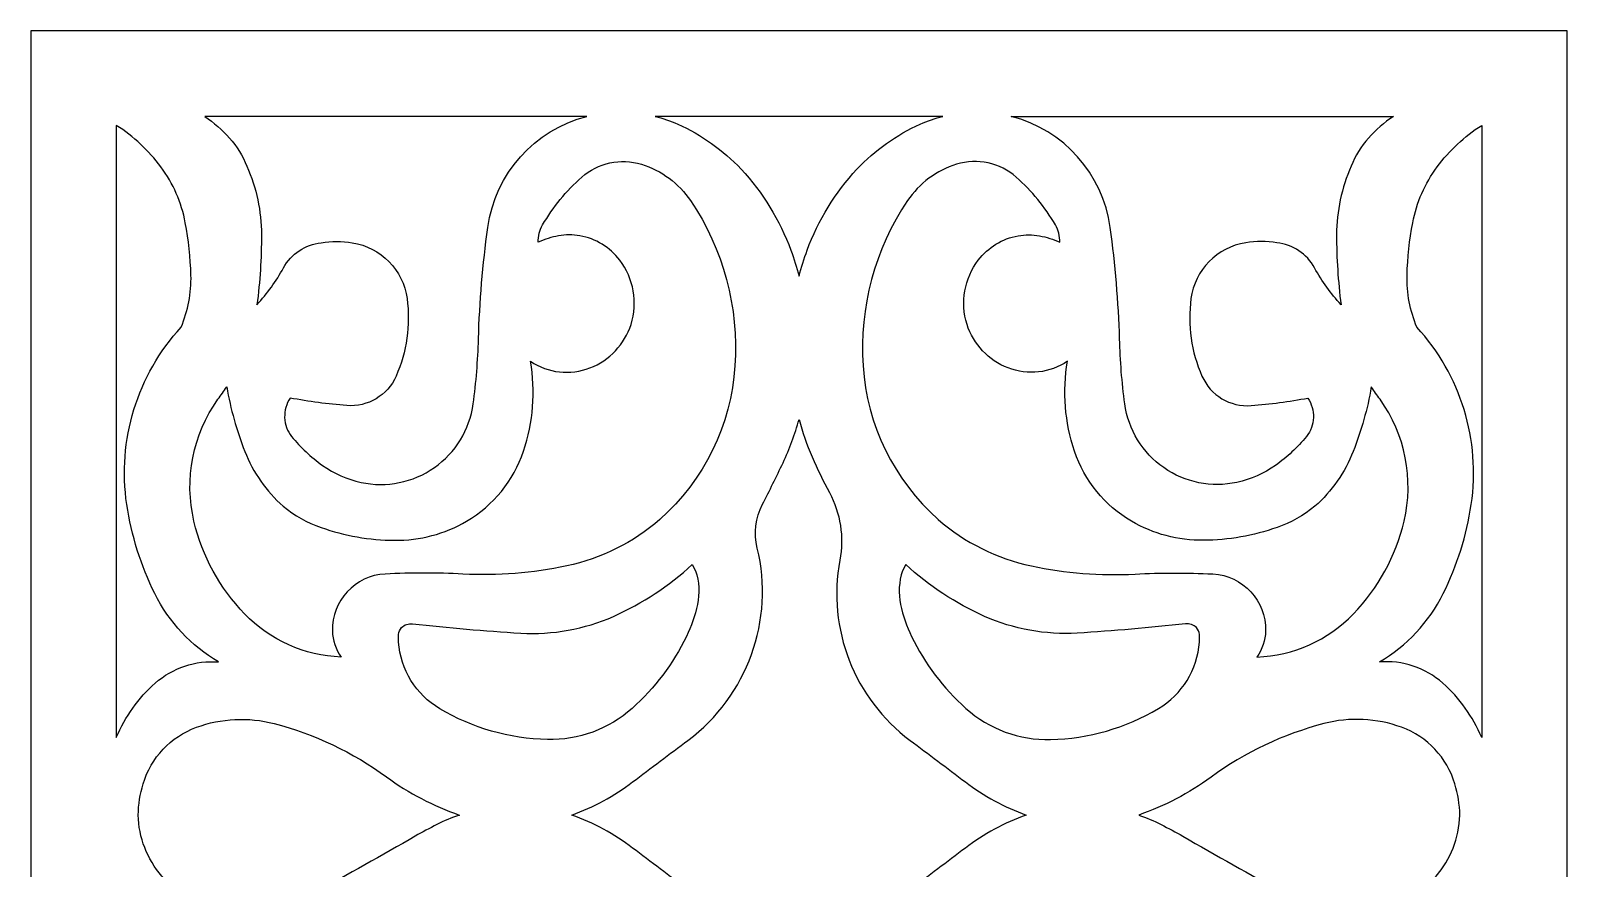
# Model space of a CAD drawing. Header units: centimetres. Extents: x -16.9 to -9.3, y -9 to 9.
# Drawn here: x -16.9 to -9.34, y 4.89 to 9 of the extents above; entities that cross this region are included whole.
import ezdxf

# ---------------------------------------------------------------- set-up
doc = ezdxf.new("R2010")
doc.units = ezdxf.units.CM
doc.header["$MEASUREMENT"] = 0
doc.layers.add('layer 1', color=7, linetype='Continuous')

msp = doc.modelspace()

# ---------------------------------------------------------------- linework, layer by layer
at = {"layer": 'layer 1', "color": 250}
for points, knots in [([(-16.89539, 9.00077), (-16.89539, 9.00077), (-9.34342, 9.00077), (-9.34342, 9.00077), (-9.34342, 9.00077), (-9.34342, 9.00077), (-9.34342, -9.00013), (-9.34342, -9.00013), (-9.34342, -9.00013), (-9.34342, -9.00013), (-16.89539, -9.00013), (-16.89539, -9.00013), (-16.89539, -9.00013), (-16.89539, -9.00013), (-16.89539, 9.00077), (-16.89539, 9.00077)], [0, 0, 0, 0, 0.2, 0.2, 0.2, 0.2, 0.4, 0.4, 0.4, 0.4, 0.6, 0.6, 0.6, 0.6, 1, 1, 1, 1]), ([(-16.47466, 5.52962), (-16.47466, 5.52962), (-16.47466, 8.53597), (-16.47466, 8.53597), (-16.47466, 8.53597), (-16.38982, 8.4819), (-16.31559, 8.41276), (-16.25561, 8.33203), (-16.25561, 8.33203), (-16.19537, 8.25094), (-16.15435, 8.15712), (-16.13564, 8.05786), (-16.13564, 8.05786), (-16.11958, 7.9727), (-16.11031, 7.88641), (-16.10788, 7.79979), (-16.10788, 7.79979), (-16.10544, 7.7123), (-16.12198, 7.62532), (-16.15631, 7.54481), (-16.15631, 7.54481), (-16.37202, 7.30948), (-16.47012, 6.98972), (-16.42325, 6.67395), (-16.42325, 6.67395), (-16.40065, 6.52153), (-16.35414, 6.3737), (-16.28536, 6.23578), (-16.28536, 6.23578), (-16.21557, 6.09582), (-16.10664, 5.97923), (-15.97178, 5.9001), (-15.97178, 5.9001), (-16.08539, 5.90929), (-16.1978, 5.87183), (-16.28318, 5.79626), (-16.28318, 5.79626), (-16.36617, 5.7228), (-16.43157, 5.63171), (-16.47466, 5.52962)], [0, 0, 0, 0, 0.0909091, 0.0909091, 0.0909091, 0.0909091, 0.1818182, 0.1818182, 0.1818182, 0.1818182, 0.2727273, 0.2727273, 0.2727273, 0.2727273, 0.3636364, 0.3636364, 0.3636364, 0.3636364, 0.4545455, 0.4545455, 0.4545455, 0.4545455, 0.5454545, 0.5454545, 0.5454545, 0.5454545, 0.6363636, 0.6363636, 0.6363636, 0.6363636, 0.7272727, 0.7272727, 0.7272727, 0.7272727, 0.8181818, 0.8181818, 0.8181818, 0.8181818, 1, 1, 1, 1]), ([(-14.16244, 8.58015), (-14.42048, 8.51362), (-14.61268, 8.29813), (-14.64894, 8.03414), (-14.64894, 8.03414), (-14.67394, 7.85258), (-14.68927, 7.66983), (-14.69486, 7.48664), (-14.69486, 7.48664), (-14.69763, 7.38004), (-14.70627, 7.27362), (-14.7207, 7.16797), (-14.7207, 7.16797), (-14.73788, 7.04149), (-14.8071, 6.92795), (-14.91162, 6.85471), (-14.91162, 6.85471), (-15.01612, 6.78142), (-15.14713, 6.75526), (-15.2719, 6.78226), (-15.2719, 6.78226), (-15.34013, 6.79708), (-15.40466, 6.82557), (-15.46163, 6.86597), (-15.46163, 6.86597), (-15.51824, 6.90612), (-15.56925, 6.95371), (-15.61325, 7.00741), (-15.61325, 7.00741), (-15.63483, 7.03375), (-15.64693, 7.06667), (-15.64754, 7.10075), (-15.64754, 7.10075), (-15.64812, 7.13458), (-15.63879, 7.16789), (-15.62069, 7.19649), (-15.62069, 7.19649), (-15.52834, 7.1793), (-15.43518, 7.16702), (-15.34155, 7.15968), (-15.34155, 7.15968), (-15.23844, 7.15165), (-15.14154, 7.20946), (-15.09986, 7.30411), (-15.09986, 7.30411), (-15.04718, 7.4236), (-15.02847, 7.55527), (-15.0458, 7.68469), (-15.0458, 7.68469), (-15.06477, 7.82581), (-15.17416, 7.93753), (-15.31492, 7.95918), (-15.31492, 7.95918), (-15.36567, 7.967), (-15.4173, 7.9671), (-15.4681, 7.95947), (-15.4681, 7.95947), (-15.54632, 7.95083), (-15.61539, 7.90472), (-15.65328, 7.83573), (-15.65328, 7.83573), (-15.68914, 7.7704), (-15.73285, 7.70972), (-15.78339, 7.65497), (-15.78339, 7.65497), (-15.7686, 7.76895), (-15.76126, 7.88376), (-15.76137, 7.99868), (-15.76137, 7.99868), (-15.76148, 8.11476), (-15.78597, 8.2295), (-15.83324, 8.33552), (-15.83324, 8.33552), (-15.85293, 8.38635), (-15.88174, 8.43307), (-15.91829, 8.47347), (-15.91829, 8.47347), (-15.95466, 8.51369), (-15.99561, 8.54948), (-16.04034, 8.58015), (-16.04034, 8.58015), (-16.04034, 8.58015), (-14.16248, 8.58015), (-14.16248, 8.58015), (-14.16248, 8.58015), (-14.16248, 8.58015), (-14.16244, 8.58015), (-14.16244, 8.58015)], [0, 0, 0, 0, 0.0434783, 0.0434783, 0.0434783, 0.0434783, 0.0869565, 0.0869565, 0.0869565, 0.0869565, 0.1304348, 0.1304348, 0.1304348, 0.1304348, 0.173913, 0.173913, 0.173913, 0.173913, 0.2173913, 0.2173913, 0.2173913, 0.2173913, 0.2608696, 0.2608696, 0.2608696, 0.2608696, 0.3043478, 0.3043478, 0.3043478, 0.3043478, 0.3478261, 0.3478261, 0.3478261, 0.3478261, 0.3913043, 0.3913043, 0.3913043, 0.3913043, 0.4347826, 0.4347826, 0.4347826, 0.4347826, 0.4782609, 0.4782609, 0.4782609, 0.4782609, 0.5217391, 0.5217391, 0.5217391, 0.5217391, 0.5652174, 0.5652174, 0.5652174, 0.5652174, 0.6086957, 0.6086957, 0.6086957, 0.6086957, 0.6521739, 0.6521739, 0.6521739, 0.6521739, 0.6956522, 0.6956522, 0.6956522, 0.6956522, 0.7391304, 0.7391304, 0.7391304, 0.7391304, 0.7826087, 0.7826087, 0.7826087, 0.7826087, 0.826087, 0.826087, 0.826087, 0.826087, 0.8695652, 0.8695652, 0.8695652, 0.8695652, 0.9130435, 0.9130435, 0.9130435, 0.9130435, 1, 1, 1, 1]), ([(-13.82593, 8.58015), (-13.82593, 8.58015), (-12.41273, 8.58015), (-12.41273, 8.58015), (-12.41273, 8.58015), (-12.45048, 8.57034), (-12.4874, 8.55766), (-12.52322, 8.54225), (-12.52322, 8.54225), (-12.64036, 8.48946), (-12.74612, 8.4144), (-12.83463, 8.32124), (-12.83463, 8.32124), (-12.94137, 8.20563), (-13.02443, 8.07033), (-13.07926, 7.92281), (-13.07926, 7.92281), (-13.0947, 7.88114), (-13.10807, 7.83874), (-13.11933, 7.79576), (-13.11933, 7.79576), (-13.13056, 7.83874), (-13.14393, 7.88114), (-13.15941, 7.92281), (-13.15941, 7.92281), (-13.21423, 8.07033), (-13.29729, 8.20563), (-13.40404, 8.32124), (-13.40404, 8.32124), (-13.49254, 8.4144), (-13.59827, 8.48946), (-13.71544, 8.54225), (-13.71544, 8.54225), (-13.75127, 8.55766), (-13.78818, 8.57034), (-13.82593, 8.58015)], [0, 0, 0, 0, 0.1, 0.1, 0.1, 0.1, 0.2, 0.2, 0.2, 0.2, 0.3, 0.3, 0.3, 0.3, 0.4, 0.4, 0.4, 0.4, 0.5, 0.5, 0.5, 0.5, 0.6, 0.6, 0.6, 0.6, 0.7, 0.7, 0.7, 0.7, 0.8, 0.8, 0.8, 0.8, 1, 1, 1, 1]), ([(-12.07618, 8.58015), (-11.81833, 8.51384), (-11.62609, 8.29788), (-11.58973, 8.03414), (-11.58973, 8.03414), (-11.56473, 7.85258), (-11.5494, 7.66979), (-11.5438, 7.48664), (-11.5438, 7.48664), (-11.541, 7.38), (-11.53239, 7.27366), (-11.51793, 7.16797), (-11.51793, 7.16797), (-11.50057, 7.04135), (-11.4311, 6.92773), (-11.32631, 6.85456), (-11.32631, 6.85456), (-11.22157, 6.78135), (-11.09164, 6.75505), (-10.96677, 6.78226), (-10.96677, 6.78226), (-10.89853, 6.79708), (-10.83401, 6.82553), (-10.77704, 6.86593), (-10.77704, 6.86593), (-10.72039, 6.90612), (-10.66942, 6.95368), (-10.62542, 7.00741), (-10.62542, 7.00741), (-10.6038, 7.03379), (-10.5917, 7.06663), (-10.59112, 7.10075), (-10.59112, 7.10075), (-10.5905, 7.13461), (-10.59984, 7.16786), (-10.61797, 7.19649), (-10.61797, 7.19649), (-10.71029, 7.1793), (-10.80349, 7.16702), (-10.89712, 7.15968), (-10.89712, 7.15968), (-11.00012, 7.15158), (-11.09709, 7.20957), (-11.1388, 7.30411), (-11.1388, 7.30411), (-11.19148, 7.42357), (-11.21016, 7.55531), (-11.19283, 7.68469), (-11.19283, 7.68469), (-11.17401, 7.8257), (-11.06432, 7.93746), (-10.92375, 7.95918), (-10.92375, 7.95918), (-10.87299, 7.967), (-10.82133, 7.9671), (-10.77053, 7.95947), (-10.77053, 7.95947), (-10.69238, 7.95086), (-10.62324, 7.90465), (-10.58538, 7.83573), (-10.58538, 7.83573), (-10.54948, 7.7704), (-10.50581, 7.70972), (-10.45527, 7.65497), (-10.45527, 7.65497), (-10.47002, 7.76895), (-10.4774, 7.88376), (-10.47725, 7.99868), (-10.47725, 7.99868), (-10.47715, 8.11472), (-10.45266, 8.22954), (-10.40539, 8.33552), (-10.40539, 8.33552), (-10.38573, 8.38631), (-10.35688, 8.43311), (-10.32033, 8.47347), (-10.32033, 8.47347), (-10.284, 8.51369), (-10.24302, 8.54948), (-10.19829, 8.58015), (-10.19829, 8.58015), (-10.19829, 8.58015), (-12.07615, 8.58015), (-12.07615, 8.58015), (-12.07615, 8.58015), (-12.07615, 8.58015), (-12.07618, 8.58015), (-12.07618, 8.58015)], [0, 0, 0, 0, 0.0434783, 0.0434783, 0.0434783, 0.0434783, 0.0869565, 0.0869565, 0.0869565, 0.0869565, 0.1304348, 0.1304348, 0.1304348, 0.1304348, 0.173913, 0.173913, 0.173913, 0.173913, 0.2173913, 0.2173913, 0.2173913, 0.2173913, 0.2608696, 0.2608696, 0.2608696, 0.2608696, 0.3043478, 0.3043478, 0.3043478, 0.3043478, 0.3478261, 0.3478261, 0.3478261, 0.3478261, 0.3913043, 0.3913043, 0.3913043, 0.3913043, 0.4347826, 0.4347826, 0.4347826, 0.4347826, 0.4782609, 0.4782609, 0.4782609, 0.4782609, 0.5217391, 0.5217391, 0.5217391, 0.5217391, 0.5652174, 0.5652174, 0.5652174, 0.5652174, 0.6086957, 0.6086957, 0.6086957, 0.6086957, 0.6521739, 0.6521739, 0.6521739, 0.6521739, 0.6956522, 0.6956522, 0.6956522, 0.6956522, 0.7391304, 0.7391304, 0.7391304, 0.7391304, 0.7826087, 0.7826087, 0.7826087, 0.7826087, 0.826087, 0.826087, 0.826087, 0.826087, 0.8695652, 0.8695652, 0.8695652, 0.8695652, 0.9130435, 0.9130435, 0.9130435, 0.9130435, 1, 1, 1, 1]), ([(-9.76404, 5.52962), (-9.76404, 5.52962), (-9.76401, 8.53597), (-9.76401, 8.53597), (-9.76401, 8.53597), (-9.84884, 8.4819), (-9.92307, 8.4128), (-9.98306, 8.33203), (-9.98306, 8.33203), (-10.0433, 8.2509), (-10.08432, 8.15716), (-10.10303, 8.05786), (-10.10303, 8.05786), (-10.11909, 7.9727), (-10.12835, 7.88641), (-10.13079, 7.79979), (-10.13079, 7.79979), (-10.13322, 7.71227), (-10.11669, 7.62532), (-10.08232, 7.54481), (-10.08232, 7.54481), (-9.86668, 7.30966), (-9.76862, 6.98954), (-9.81538, 6.67391), (-9.81538, 6.67391), (-9.83798, 6.52157), (-9.88456, 6.37366), (-9.9533, 6.23578), (-9.9533, 6.23578), (-10.02306, 6.09586), (-10.13206, 5.9792), (-10.26689, 5.9001), (-10.26689, 5.9001), (-10.15331, 5.90929), (-10.04083, 5.87176), (-9.95548, 5.79622), (-9.95548, 5.79622), (-9.87253, 5.72283), (-9.80706, 5.63167), (-9.76401, 5.52958), (-9.76401, 5.52958), (-9.76401, 5.52958), (-9.76404, 5.52962), (-9.76404, 5.52962)], [0, 0, 0, 0, 0.0833333, 0.0833333, 0.0833333, 0.0833333, 0.1666667, 0.1666667, 0.1666667, 0.1666667, 0.25, 0.25, 0.25, 0.25, 0.3333333, 0.3333333, 0.3333333, 0.3333333, 0.4166667, 0.4166667, 0.4166667, 0.4166667, 0.5, 0.5, 0.5, 0.5, 0.5833333, 0.5833333, 0.5833333, 0.5833333, 0.6666667, 0.6666667, 0.6666667, 0.6666667, 0.75, 0.75, 0.75, 0.75, 0.8333333, 0.8333333, 0.8333333, 0.8333333, 1, 1, 1, 1]), ([(-15.93214, 7.25095), (-15.94631, 7.23064), (-15.96059, 7.21044), (-15.97501, 7.19027), (-15.97501, 7.19027), (-16.09909, 7.01697), (-16.1421, 6.79861), (-16.09295, 6.59126), (-16.09295, 6.59126), (-16.05229, 6.41988), (-15.96633, 6.26266), (-15.84396, 6.13597), (-15.84396, 6.13597), (-15.71919, 6.00692), (-15.54952, 5.93109), (-15.37014, 5.92441), (-15.37014, 5.92441), (-15.3963, 5.96216), (-15.41113, 6.00659), (-15.41287, 6.05248), (-15.41287, 6.05248), (-15.41614, 6.20057), (-15.30082, 6.32443), (-15.15291, 6.33217), (-15.15291, 6.33217), (-15.02571, 6.33874), (-14.89825, 6.3386), (-14.77109, 6.33173), (-14.77109, 6.33173), (-14.60007, 6.32247), (-14.42862, 6.33595), (-14.26112, 6.37181), (-14.26112, 6.37181), (-14.09174, 6.40807), (-13.93427, 6.48644), (-13.80322, 6.59976), (-13.80322, 6.59976), (-13.58606, 6.79341), (-13.45348, 7.06431), (-13.43397, 7.35464), (-13.43397, 7.35464), (-13.41464, 7.64196), (-13.49149, 7.92739), (-13.65255, 8.1661), (-13.65255, 8.1661), (-13.71017, 8.25152), (-13.7953, 8.31459), (-13.8938, 8.34478), (-13.8938, 8.34478), (-13.99608, 8.3761), (-14.10715, 8.35205), (-14.18722, 8.28116), (-14.18722, 8.28116), (-14.26338, 8.21377), (-14.32823, 8.13463), (-14.37939, 8.04675), (-14.37939, 8.04675), (-14.39439, 8.02095), (-14.40184, 7.99152), (-14.40093, 7.96169), (-14.40093, 7.96169), (-14.36918, 7.97655), (-14.33561, 7.98716), (-14.30105, 7.99326), (-14.30105, 7.99326), (-14.26643, 7.99937), (-14.231, 7.99959), (-14.19634, 7.99385), (-14.19634, 7.99385), (-14.11841, 7.97975), (-14.04854, 7.93698), (-14.00051, 7.87402), (-14.00051, 7.87402), (-13.93191, 7.78406), (-13.91124, 7.66631), (-13.94499, 7.55836), (-13.94499, 7.55836), (-13.97664, 7.46037), (-14.05079, 7.38186), (-14.14678, 7.34462), (-14.14678, 7.34462), (-14.24358, 7.30705), (-14.35272, 7.31922), (-14.43894, 7.37713), (-14.43894, 7.37713), (-14.41372, 7.22926), (-14.42567, 7.07735), (-14.47367, 6.93522), (-14.47367, 6.93522), (-14.52243, 6.79072), (-14.62158, 6.6685), (-14.75289, 6.59093), (-14.75289, 6.59093), (-14.86065, 6.52884), (-14.98309, 6.49661), (-15.10746, 6.49763), (-15.10746, 6.49763), (-15.23048, 6.49861), (-15.35252, 6.51994), (-15.4686, 6.56074), (-15.4686, 6.56074), (-15.53626, 6.58454), (-15.59926, 6.61989), (-15.65485, 6.66516), (-15.65485, 6.66516), (-15.73808, 6.7387), (-15.80268, 6.83105), (-15.84327, 6.93449), (-15.84327, 6.93449), (-15.88334, 7.03673), (-15.91314, 7.14279), (-15.93214, 7.25095)], [0, 0, 0, 0, 0.0344828, 0.0344828, 0.0344828, 0.0344828, 0.0689655, 0.0689655, 0.0689655, 0.0689655, 0.1034483, 0.1034483, 0.1034483, 0.1034483, 0.137931, 0.137931, 0.137931, 0.137931, 0.1724138, 0.1724138, 0.1724138, 0.1724138, 0.2068966, 0.2068966, 0.2068966, 0.2068966, 0.2413793, 0.2413793, 0.2413793, 0.2413793, 0.2758621, 0.2758621, 0.2758621, 0.2758621, 0.3103448, 0.3103448, 0.3103448, 0.3103448, 0.3448276, 0.3448276, 0.3448276, 0.3448276, 0.3793103, 0.3793103, 0.3793103, 0.3793103, 0.4137931, 0.4137931, 0.4137931, 0.4137931, 0.4482759, 0.4482759, 0.4482759, 0.4482759, 0.4827586, 0.4827586, 0.4827586, 0.4827586, 0.5172414, 0.5172414, 0.5172414, 0.5172414, 0.5517241, 0.5517241, 0.5517241, 0.5517241, 0.5862069, 0.5862069, 0.5862069, 0.5862069, 0.6206897, 0.6206897, 0.6206897, 0.6206897, 0.6551724, 0.6551724, 0.6551724, 0.6551724, 0.6896552, 0.6896552, 0.6896552, 0.6896552, 0.7241379, 0.7241379, 0.7241379, 0.7241379, 0.7586207, 0.7586207, 0.7586207, 0.7586207, 0.7931034, 0.7931034, 0.7931034, 0.7931034, 0.8275862, 0.8275862, 0.8275862, 0.8275862, 0.862069, 0.862069, 0.862069, 0.862069, 0.8965517, 0.8965517, 0.8965517, 0.8965517, 0.9310345, 0.9310345, 0.9310345, 0.9310345, 1, 1, 1, 1]), ([(-10.30653, 7.25095), (-10.29236, 7.23064), (-10.27808, 7.21044), (-10.26365, 7.19031), (-10.26365, 7.19031), (-10.13962, 7.01711), (-10.09663, 6.79854), (-10.14572, 6.59126), (-10.14572, 6.59126), (-10.1863, 6.41991), (-10.27234, 6.26263), (-10.39471, 6.13597), (-10.39471, 6.13597), (-10.51936, 6.00695), (-10.68922, 5.93113), (-10.86852, 5.92441), (-10.86852, 5.92441), (-10.84236, 5.96216), (-10.82754, 6.00659), (-10.82579, 6.05248), (-10.82579, 6.05248), (-10.82267, 6.20075), (-10.93763, 6.32465), (-11.08572, 6.3322), (-11.08572, 6.3322), (-11.21292, 6.33874), (-11.34037, 6.3386), (-11.46758, 6.33173), (-11.46758, 6.33173), (-11.63856, 6.32247), (-11.81005, 6.33595), (-11.9775, 6.37181), (-11.9775, 6.37181), (-12.14685, 6.40807), (-12.30439, 6.48651), (-12.43541, 6.59976), (-12.43541, 6.59976), (-12.65253, 6.79327), (-12.78511, 7.06445), (-12.80469, 7.35464), (-12.80469, 7.35464), (-12.82402, 7.64185), (-12.74707, 7.92747), (-12.58611, 8.1661), (-12.58611, 8.1661), (-12.52853, 8.25152), (-12.44329, 8.31459), (-12.34483, 8.34478), (-12.34483, 8.34478), (-12.24266, 8.3761), (-12.13145, 8.35198), (-12.05141, 8.28116), (-12.05141, 8.28116), (-11.97529, 8.21377), (-11.9104, 8.13463), (-11.85928, 8.04675), (-11.85928, 8.04675), (-11.84427, 8.02099), (-11.83679, 7.99152), (-11.8377, 7.96169), (-11.8377, 7.96169), (-11.86949, 7.97655), (-11.90306, 7.98716), (-11.93758, 7.99326), (-11.93758, 7.99326), (-11.9722, 7.99937), (-12.00762, 7.99959), (-12.04232, 7.99385), (-12.04232, 7.99385), (-12.12029, 7.97975), (-12.19012, 7.93702), (-12.23816, 7.87402), (-12.23816, 7.87402), (-12.30675, 7.78399), (-12.32746, 7.66638), (-12.29367, 7.55836), (-12.29367, 7.55836), (-12.26195, 7.46034), (-12.18791, 7.38186), (-12.09188, 7.34462), (-12.09188, 7.34462), (-11.99498, 7.30701), (-11.88595, 7.31915), (-11.79973, 7.37713), (-11.79973, 7.37713), (-11.82494, 7.22919), (-11.81303, 7.07739), (-11.76499, 6.93522), (-11.76499, 6.93522), (-11.71616, 6.79065), (-11.61712, 6.6685), (-11.48578, 6.59093), (-11.48578, 6.59093), (-11.37798, 6.52884), (-11.25561, 6.49661), (-11.13121, 6.49763), (-11.13121, 6.49763), (-11.00815, 6.49861), (-10.88614, 6.51994), (-10.77006, 6.56074), (-10.77006, 6.56074), (-10.70241, 6.58454), (-10.63941, 6.61985), (-10.58378, 6.66516), (-10.58378, 6.66516), (-10.50054, 6.73873), (-10.43598, 6.83102), (-10.3954, 6.93449), (-10.3954, 6.93449), (-10.35529, 7.03677), (-10.32553, 7.14275), (-10.30653, 7.25095), (-10.30653, 7.25095), (-10.30653, 7.25095), (-10.30653, 7.25095), (-10.30653, 7.25095)], [0, 0, 0, 0, 0.0333333, 0.0333333, 0.0333333, 0.0333333, 0.0666667, 0.0666667, 0.0666667, 0.0666667, 0.1, 0.1, 0.1, 0.1, 0.1333333, 0.1333333, 0.1333333, 0.1333333, 0.1666667, 0.1666667, 0.1666667, 0.1666667, 0.2, 0.2, 0.2, 0.2, 0.2333333, 0.2333333, 0.2333333, 0.2333333, 0.2666667, 0.2666667, 0.2666667, 0.2666667, 0.3, 0.3, 0.3, 0.3, 0.3333333, 0.3333333, 0.3333333, 0.3333333, 0.3666667, 0.3666667, 0.3666667, 0.3666667, 0.4, 0.4, 0.4, 0.4, 0.4333333, 0.4333333, 0.4333333, 0.4333333, 0.4666667, 0.4666667, 0.4666667, 0.4666667, 0.5, 0.5, 0.5, 0.5, 0.5333333, 0.5333333, 0.5333333, 0.5333333, 0.5666667, 0.5666667, 0.5666667, 0.5666667, 0.6, 0.6, 0.6, 0.6, 0.6333333, 0.6333333, 0.6333333, 0.6333333, 0.6666667, 0.6666667, 0.6666667, 0.6666667, 0.7, 0.7, 0.7, 0.7, 0.7333333, 0.7333333, 0.7333333, 0.7333333, 0.7666667, 0.7666667, 0.7666667, 0.7666667, 0.8, 0.8, 0.8, 0.8, 0.8333333, 0.8333333, 0.8333333, 0.8333333, 0.8666667, 0.8666667, 0.8666667, 0.8666667, 0.9, 0.9, 0.9, 0.9, 0.9333333, 0.9333333, 0.9333333, 0.9333333, 1, 1, 1, 1]), ([(-12.00279, 5.14827), (-12.11008, 5.18685), (-12.21087, 5.24157), (-12.30167, 5.31053), (-12.30167, 5.31053), (-12.39195, 5.37909), (-12.48249, 5.44729), (-12.57332, 5.51508), (-12.57332, 5.51508), (-12.84782, 5.71985), (-12.98174, 6.06342), (-12.91878, 6.4), (-12.91878, 6.4), (-12.89752, 6.51336), (-12.91565, 6.6305), (-12.97015, 6.73212), (-12.97015, 6.73212), (-13.00092, 6.78942), (-13.02923, 6.84798), (-13.05506, 6.90772), (-13.05506, 6.90772), (-13.08086, 6.96745), (-13.10237, 7.02899), (-13.11933, 7.09185), (-13.11933, 7.09185), (-13.13913, 7.01857), (-13.16544, 6.94717), (-13.19796, 6.87858), (-13.19796, 6.87858), (-13.23044, 6.81009), (-13.26397, 6.74215), (-13.2986, 6.67475), (-13.2986, 6.67475), (-13.33264, 6.60848), (-13.34176, 6.53222), (-13.32429, 6.45977), (-13.32429, 6.45977), (-13.23865, 6.1052), (-13.37304, 5.73337), (-13.6653, 5.51508), (-13.6653, 5.51508), (-13.75617, 5.44729), (-13.84671, 5.37909), (-13.937, 5.31053), (-13.937, 5.31053), (-14.02776, 5.24157), (-14.12858, 5.18685), (-14.23587, 5.14827), (-14.23587, 5.14827), (-14.12858, 5.10968), (-14.0278, 5.05496), (-13.937, 4.98601), (-13.937, 4.98601), (-13.84671, 4.91745), (-13.75617, 4.84925), (-13.66534, 4.78145), (-13.66534, 4.78145), (-13.39077, 4.57661), (-13.25678, 4.23294), (-13.31985, 3.89621), (-13.31985, 3.89621), (-13.34111, 3.78296), (-13.32298, 3.66593), (-13.26848, 3.56438), (-13.26848, 3.56438), (-13.23774, 3.50708), (-13.2094, 3.44848), (-13.18361, 3.38878), (-13.18361, 3.38878), (-13.15777, 3.32902), (-13.1363, 3.26747), (-13.11933, 3.20465), (-13.11933, 3.20465), (-13.09953, 3.27793), (-13.07323, 3.34933), (-13.04067, 3.41792), (-13.04067, 3.41792), (-13.00819, 3.48637), (-12.97466, 3.55435), (-12.94003, 3.62175), (-12.94003, 3.62175), (-12.90599, 3.68809), (-12.89687, 3.76435), (-12.91438, 3.83684), (-12.91438, 3.83684), (-12.99998, 4.19141), (-12.86558, 4.5632), (-12.57332, 4.78145), (-12.57332, 4.78145), (-12.48249, 4.84925), (-12.39192, 4.91745), (-12.30167, 4.98601), (-12.30167, 4.98601), (-12.21087, 5.05496), (-12.11008, 5.10968), (-12.00279, 5.14827)], [0, 0, 0, 0, 0.04, 0.04, 0.04, 0.04, 0.08, 0.08, 0.08, 0.08, 0.12, 0.12, 0.12, 0.12, 0.16, 0.16, 0.16, 0.16, 0.2, 0.2, 0.2, 0.2, 0.24, 0.24, 0.24, 0.24, 0.28, 0.28, 0.28, 0.28, 0.32, 0.32, 0.32, 0.32, 0.36, 0.36, 0.36, 0.36, 0.4, 0.4, 0.4, 0.4, 0.44, 0.44, 0.44, 0.44, 0.48, 0.48, 0.48, 0.48, 0.52, 0.52, 0.52, 0.52, 0.56, 0.56, 0.56, 0.56, 0.6, 0.6, 0.6, 0.6, 0.64, 0.64, 0.64, 0.64, 0.68, 0.68, 0.68, 0.68, 0.72, 0.72, 0.72, 0.72, 0.76, 0.76, 0.76, 0.76, 0.8, 0.8, 0.8, 0.8, 0.84, 0.84, 0.84, 0.84, 0.88, 0.88, 0.88, 0.88, 0.92, 0.92, 0.92, 0.92, 1, 1, 1, 1]), ([(-13.64412, 6.37911), (-13.75806, 6.27331), (-13.88886, 6.18716), (-14.03103, 6.1242), (-14.03103, 6.1242), (-14.17425, 6.06076), (-14.33066, 6.03253), (-14.487, 6.04187), (-14.487, 6.04187), (-14.66471, 6.05244), (-14.84212, 6.0677), (-15.01902, 6.08754), (-15.01902, 6.08754), (-15.03868, 6.08976), (-15.05826, 6.08304), (-15.0724, 6.06919), (-15.0724, 6.06919), (-15.08163, 6.06018), (-15.08708, 6.04797), (-15.08766, 6.03508), (-15.08766, 6.03508), (-15.0882, 6.02261), (-15.08809, 6.01012), (-15.08729, 5.99769), (-15.08729, 5.99769), (-15.07785, 5.86191), (-15.00231, 5.73955), (-14.8851, 5.67037), (-14.8851, 5.67037), (-14.72444, 5.5755), (-14.54227, 5.52333), (-14.35573, 5.51879), (-14.35573, 5.51879), (-14.20259, 5.51508), (-14.05385, 5.56984), (-13.93972, 5.672), (-13.93972, 5.672), (-13.82855, 5.77148), (-13.73775, 5.89153), (-13.67232, 6.02559), (-13.67232, 6.02559), (-13.64797, 6.07544), (-13.62992, 6.12812), (-13.61862, 6.18248), (-13.61862, 6.18248), (-13.60714, 6.23749), (-13.61019, 6.29453), (-13.62745, 6.34805), (-13.62745, 6.34805), (-13.62745, 6.34805), (-13.64412, 6.37911), (-13.64412, 6.37911)], [0, 0, 0, 0, 0.0714286, 0.0714286, 0.0714286, 0.0714286, 0.1428571, 0.1428571, 0.1428571, 0.1428571, 0.2142857, 0.2142857, 0.2142857, 0.2142857, 0.2857143, 0.2857143, 0.2857143, 0.2857143, 0.3571429, 0.3571429, 0.3571429, 0.3571429, 0.4285714, 0.4285714, 0.4285714, 0.4285714, 0.5, 0.5, 0.5, 0.5, 0.5714286, 0.5714286, 0.5714286, 0.5714286, 0.6428571, 0.6428571, 0.6428571, 0.6428571, 0.7142857, 0.7142857, 0.7142857, 0.7142857, 0.7857143, 0.7857143, 0.7857143, 0.7857143, 0.8571429, 0.8571429, 0.8571429, 0.8571429, 1, 1, 1, 1]), ([(-12.59454, 6.37911), (-12.48057, 6.27331), (-12.34984, 6.18716), (-12.20764, 6.1242), (-12.20764, 6.1242), (-12.06434, 6.06076), (-11.90804, 6.03253), (-11.75166, 6.04187), (-11.75166, 6.04187), (-11.57392, 6.05244), (-11.39651, 6.0677), (-11.2196, 6.08754), (-11.2196, 6.08754), (-11.19998, 6.08976), (-11.1804, 6.083), (-11.16627, 6.06919), (-11.16627, 6.06919), (-11.15704, 6.06018), (-11.15159, 6.04797), (-11.15101, 6.03508), (-11.15101, 6.03508), (-11.15043, 6.02261), (-11.15057, 6.01012), (-11.15137, 5.99769), (-11.15137, 5.99769), (-11.16067, 5.86224), (-11.23614, 5.73998), (-11.35295, 5.67084), (-11.35295, 5.67084), (-11.51368, 5.57572), (-11.69622, 5.52337), (-11.88293, 5.51879), (-11.88293, 5.51879), (-12.036, 5.51505), (-12.18482, 5.56991), (-12.29894, 5.672), (-12.29894, 5.672), (-12.41008, 5.77148), (-12.50088, 5.89156), (-12.56631, 6.02559), (-12.56631, 6.02559), (-12.59066, 6.07544), (-12.60871, 6.12816), (-12.62005, 6.18248), (-12.62005, 6.18248), (-12.63153, 6.23749), (-12.62848, 6.29456), (-12.61118, 6.34805), (-12.61118, 6.34805), (-12.61118, 6.34805), (-12.59454, 6.37911), (-12.59454, 6.37911), (-12.59454, 6.37911), (-12.59454, 6.37911), (-12.59454, 6.37911), (-12.59454, 6.37911)], [0, 0, 0, 0, 0.0666667, 0.0666667, 0.0666667, 0.0666667, 0.1333333, 0.1333333, 0.1333333, 0.1333333, 0.2, 0.2, 0.2, 0.2, 0.2666667, 0.2666667, 0.2666667, 0.2666667, 0.3333333, 0.3333333, 0.3333333, 0.3333333, 0.4, 0.4, 0.4, 0.4, 0.4666667, 0.4666667, 0.4666667, 0.4666667, 0.5333333, 0.5333333, 0.5333333, 0.5333333, 0.6, 0.6, 0.6, 0.6, 0.6666667, 0.6666667, 0.6666667, 0.6666667, 0.7333333, 0.7333333, 0.7333333, 0.7333333, 0.8, 0.8, 0.8, 0.8, 0.8666667, 0.8666667, 0.8666667, 0.8666667, 1, 1, 1, 1]), ([(-14.78886, 5.14827), (-14.91678, 5.19263), (-15.03741, 5.25574), (-15.14677, 5.33553), (-15.14677, 5.33553), (-15.31299, 5.45677), (-15.50047, 5.5456), (-15.69957, 5.59741), (-15.69957, 5.59741), (-15.82565, 5.63022), (-15.9587, 5.6239), (-16.0811, 5.57921), (-16.0811, 5.57921), (-16.20747, 5.5331), (-16.30455, 5.43006), (-16.34292, 5.30112), (-16.34292, 5.30112), (-16.35774, 5.25145), (-16.36591, 5.20008), (-16.36729, 5.14827), (-16.36729, 5.14827), (-16.36435, 5.03771), (-16.32333, 4.93162), (-16.2511, 4.84783), (-16.2511, 4.84783), (-16.17887, 4.76408), (-16.08005, 4.70781), (-15.97116, 4.68844), (-15.97116, 4.68844), (-15.81086, 4.65996), (-15.64569, 4.68699), (-15.50283, 4.76514), (-15.50283, 4.76514), (-15.33599, 4.85641), (-15.1701, 4.94949), (-15.00522, 5.04436), (-15.00522, 5.04436), (-14.97052, 5.0643), (-14.93524, 5.08334), (-14.89949, 5.1014), (-14.89949, 5.1014), (-14.8637, 5.11946), (-14.82672, 5.13511), (-14.78882, 5.14827), (-14.78882, 5.14827), (-14.78882, 5.14827), (-14.78886, 5.14827), (-14.78886, 5.14827)], [0, 0, 0, 0, 0.0769231, 0.0769231, 0.0769231, 0.0769231, 0.1538462, 0.1538462, 0.1538462, 0.1538462, 0.2307692, 0.2307692, 0.2307692, 0.2307692, 0.3076923, 0.3076923, 0.3076923, 0.3076923, 0.3846154, 0.3846154, 0.3846154, 0.3846154, 0.4615385, 0.4615385, 0.4615385, 0.4615385, 0.5384615, 0.5384615, 0.5384615, 0.5384615, 0.6153846, 0.6153846, 0.6153846, 0.6153846, 0.6923077, 0.6923077, 0.6923077, 0.6923077, 0.7692308, 0.7692308, 0.7692308, 0.7692308, 0.8461538, 0.8461538, 0.8461538, 0.8461538, 1, 1, 1, 1]), ([(-9.87133, 5.14827), (-9.87744, 4.92053), (-10.04319, 4.72837), (-10.26751, 4.68844), (-10.26751, 4.68844), (-10.42773, 4.65996), (-10.59301, 4.68702), (-10.7358, 4.76514), (-10.7358, 4.76514), (-10.90267, 4.85641), (-11.06857, 4.94949), (-11.23341, 5.04436), (-11.23341, 5.04436), (-11.26815, 5.0643), (-11.30339, 5.08334), (-11.33918, 5.1014), (-11.33918, 5.1014), (-11.37496, 5.11946), (-11.41191, 5.13511), (-11.44981, 5.14827), (-11.44981, 5.14827), (-11.32272, 5.1923), (-11.20293, 5.25498), (-11.09433, 5.33429), (-11.09433, 5.33429), (-10.92745, 5.45608), (-10.73903, 5.54535), (-10.53909, 5.59741), (-10.53909, 5.59741), (-10.41305, 5.63022), (-10.27993, 5.62386), (-10.15756, 5.57921), (-10.15756, 5.57921), (-10.03123, 5.53318), (-9.93412, 5.42995), (-9.89571, 5.30108), (-9.89571, 5.30108), (-9.88093, 5.25145), (-9.87272, 5.20004), (-9.87133, 5.14827), (-9.87133, 5.14827), (-9.87133, 5.14827), (-9.87133, 5.14827), (-9.87133, 5.14827)], [0, 0, 0, 0, 0.0833333, 0.0833333, 0.0833333, 0.0833333, 0.1666667, 0.1666667, 0.1666667, 0.1666667, 0.25, 0.25, 0.25, 0.25, 0.3333333, 0.3333333, 0.3333333, 0.3333333, 0.4166667, 0.4166667, 0.4166667, 0.4166667, 0.5, 0.5, 0.5, 0.5, 0.5833333, 0.5833333, 0.5833333, 0.5833333, 0.6666667, 0.6666667, 0.6666667, 0.6666667, 0.75, 0.75, 0.75, 0.75, 0.8333333, 0.8333333, 0.8333333, 0.8333333, 1, 1, 1, 1])]:
    msp.add_open_spline(points, degree=3, knots=knots, dxfattribs=at)

doc.saveas('drawing.dxf')
